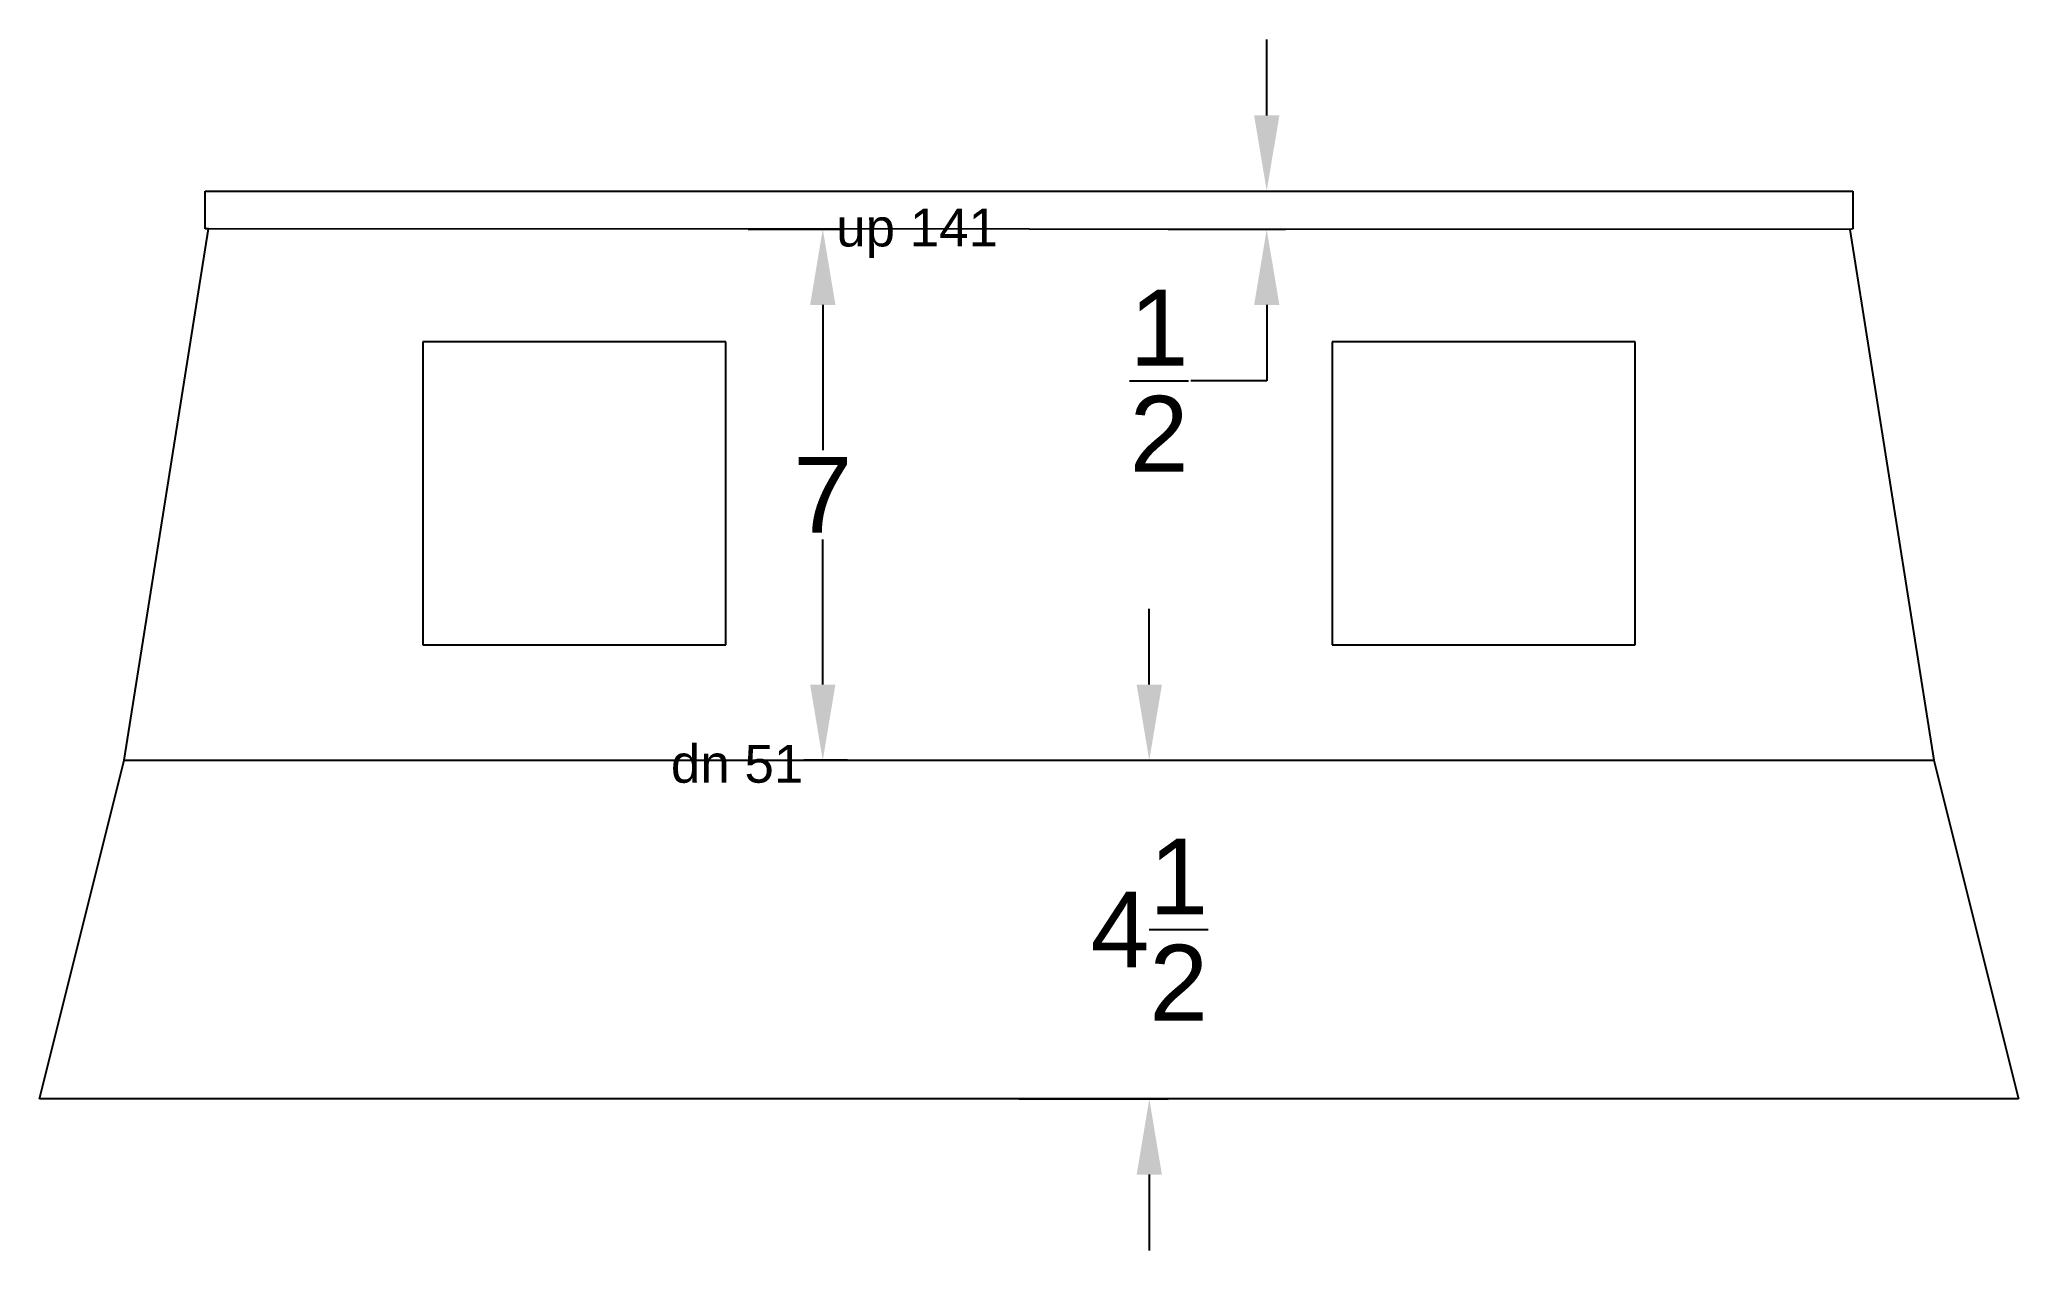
# Model space of a CAD drawing. Header units: inches. Extents: x 8.8 to 34.9, y 6.4 to 22.4.
import ezdxf

# ---------------------------------------------------------------- set-up
doc = ezdxf.new("R2010")
doc.units = ezdxf.units.IN
doc.header["$MEASUREMENT"] = 0
doc.layers.add('Brakelines', color=253, linetype='Continuous')
doc.styles.get("Standard").update_dxf_attribs({"font": 'arial.ttf'})
doc.dimstyles.get("Standard").update_dxf_attribs({"dimtxt": 1, "dimasz": 1, "dimexe": 0.25, "dimexo": 0.25, "dimgap": 0.09, "dimtad": 0, "dimtih": 1, "dimtoh": 1, "dimdec": 4, "dimzin": 0, "dimdsep": 46, "dimlunit": 5, "dimtxsty": 'Standard', "dimcen": 0.09, "dimadec": 0, "dimazin": 0, "dimtfac": 1, "dimtdec": 4, "dimtofl": 0, "dimtmove": 0, "dimatfit": 3, "dimfxl": 1, "dimtolj": 1, "dimtzin": 0, "dimarcsym": 0})

# ---------------------------------------------------------------- blocks, each defined once
blk = doc.blocks.new('*D3')
at = {"layer": 'Brakelines', "color": 0, "lineweight": -2, "transparency": 16777216}
for p, q in [((23.428, 13.92), (23.428, 14.92)), ((21.707, 12.92), (23.678, 12.92)), ((21.707, 8.45), (23.678, 8.45)), ((23.428, 7.45), (23.428, 6.45))]:
    blk.add_line(p, q, dxfattribs=at)
at = {"layer": 'Brakelines', "color": 0, "transparency": 16777216}
for points in [[(23.261, 13.92), (23.595, 13.92), (23.428, 12.92)], [(23.261, 7.45), (23.595, 7.45), (23.428, 8.45)]]:
    blk.add_solid(points, dxfattribs=at)
at = {"layer": 'Defpoints', "color": 0, "transparency": 16777216}
for p in [(21.457, 12.92), (21.457, 8.45), (23.428, 8.45)]:
    blk.add_point(p, dxfattribs=at)
at = {"layer": 'Brakelines', "color": 0, "transparency": 16777216, "insert": (23.428, 10.685), "char_height": 1, "attachment_point": 5}
blk.add_mtext('\\A1;4{\\H1x;\\S1/2;}', dxfattribs=at)
blk = doc.blocks.new('*D4')
at = {"layer": 'Brakelines', "color": 0, "lineweight": -2, "transparency": 16777216}
for p, q in [((24.978, 21.434), (24.978, 22.434)), ((23.678, 20.434), (25.228, 20.434)), ((23.678, 19.931), (25.228, 19.931)), ((24.978, 18.931), (24.978, 17.931)), ((24.978, 17.931), (23.978, 17.931))]:
    blk.add_line(p, q, dxfattribs=at)
at = {"layer": 'Brakelines', "color": 0, "transparency": 16777216}
for points in [[(24.812, 21.434), (25.145, 21.434), (24.978, 20.434)], [(24.812, 18.931), (25.145, 18.931), (24.978, 19.931)]]:
    blk.add_solid(points, dxfattribs=at)
at = {"layer": 'Defpoints', "color": 0, "transparency": 16777216}
for p in [(23.428, 20.434), (23.428, 19.931), (24.978, 19.931)]:
    blk.add_point(p, dxfattribs=at)
at = {"layer": 'Brakelines', "color": 0, "transparency": 16777216, "insert": (23.557, 17.931), "char_height": 1, "attachment_point": 5}
blk.add_mtext('\\A1;{\\H1x;\\S1/2;}', dxfattribs=at)
blk = doc.blocks.new('*D5')
at = {"layer": 'Brakelines', "color": 0, "lineweight": -2, "transparency": 16777216}
for p, q in [((18.133, 19.932), (19.368, 19.932)), ((19.118, 18.932), (19.118, 17.016)), ((19.118, 13.92), (19.118, 15.836)), ((19.446, 12.92), (18.868, 12.92))]:
    blk.add_line(p, q, dxfattribs=at)
at = {"layer": 'Brakelines', "color": 0, "transparency": 16777216}
for points in [[(18.951, 18.932), (19.285, 18.932), (19.118, 19.932)], [(18.951, 13.92), (19.285, 13.92), (19.118, 12.92)]]:
    blk.add_solid(points, dxfattribs=at)
at = {"layer": 'Defpoints', "color": 0, "transparency": 16777216}
for p in [(17.883, 19.932), (19.118, 12.92), (19.696, 12.92)]:
    blk.add_point(p, dxfattribs=at)
at = {"layer": 'Brakelines', "color": 0, "transparency": 16777216, "insert": (19.118, 16.426), "char_height": 1, "attachment_point": 5}
blk.add_mtext('\\A1;7', dxfattribs=at)

msp = doc.modelspace()

# ---------------------------------------------------------------- linework, layer by layer
for p, q in [((10.96509, 20.43434), (32.71509, 20.43434)), ((10.96509, 19.93434), (10.96509, 20.43434)), ((32.71509, 20.43434), (32.71509, 19.93434)), ((9.8971, 12.92012), (11.00752, 19.93434)), ((11.00752, 19.93434), (10.96509, 19.93434)), ((32.71509, 19.93434), (32.67369, 19.92778)), ((32.67369, 19.92778), (33.78307, 12.92012)), ((17.84009, 18.44367), (13.84009, 18.44367)), ((13.84009, 18.44367), (13.84009, 14.44367)), ((17.84009, 14.44367), (17.84009, 18.44367)), ((25.84009, 18.44367), (25.84009, 14.44367)), ((29.84009, 18.44367), (25.84009, 18.44367)), ((29.84009, 14.44367), (29.84009, 18.44367)), ((13.84009, 14.44367), (17.84009, 14.44367)), ((25.84009, 14.44367), (29.84009, 14.44367)), ((8.77951, 8.44974), (9.8971, 12.92012)), ((33.78307, 12.92012), (34.90066, 8.44974)), ((34.90066, 8.44974), (8.77951, 8.44974))]:
    msp.add_line(p, q)
at = {"layer": 'Brakelines'}
for points in [[(32.67369, 19.92778), (11.00752, 19.93434)], [(9.8971, 12.92012), (33.78307, 12.92012)]]:
    msp.add_lwpolyline(points, dxfattribs=at)

# ---------------------------------------------------------------- texts
at = {"layer": 'Brakelines', "char_height": 0.5, "attachment_point": 1}
for s, insert in [('up 141', (19.29522, 20.20336)), ('dn 51', (17.11297, 13.12412))]:
    msp.add_mtext_dynamic_manual_height_columns(s, width=10.3593377, gutter_width=1, heights=[0], dxfattribs=dict(at, insert=insert))

# ---------------------------------------------------------------- dimensions: what is measured, and where the dimension line sits
at = {"layer": 'Brakelines'}
for base, p1, p2, picture, middle in [((24.97846, 19.93058), (23.42788, 20.43434), (23.42788, 19.93058), '*D4', (23.55729, 17.93058)), ((19.11795, 12.92012), (17.8828, 19.93226), (19.69611, 12.92012), '*D5', (19.11795, 16.42619)), ((23.42788, 8.44974), (21.45687, 12.92012), (21.45687, 8.44974), '*D3', (23.42788, 10.68493))]:
    dim = msp.add_linear_dim(base=base, p1=p1, p2=p2, angle=90, dimstyle='Standard', dxfattribs=at)
    dim.commit()
    dim.dimension.update_dxf_attribs({"geometry": picture, "text_midpoint": middle})

doc.saveas('drawing.dxf')
